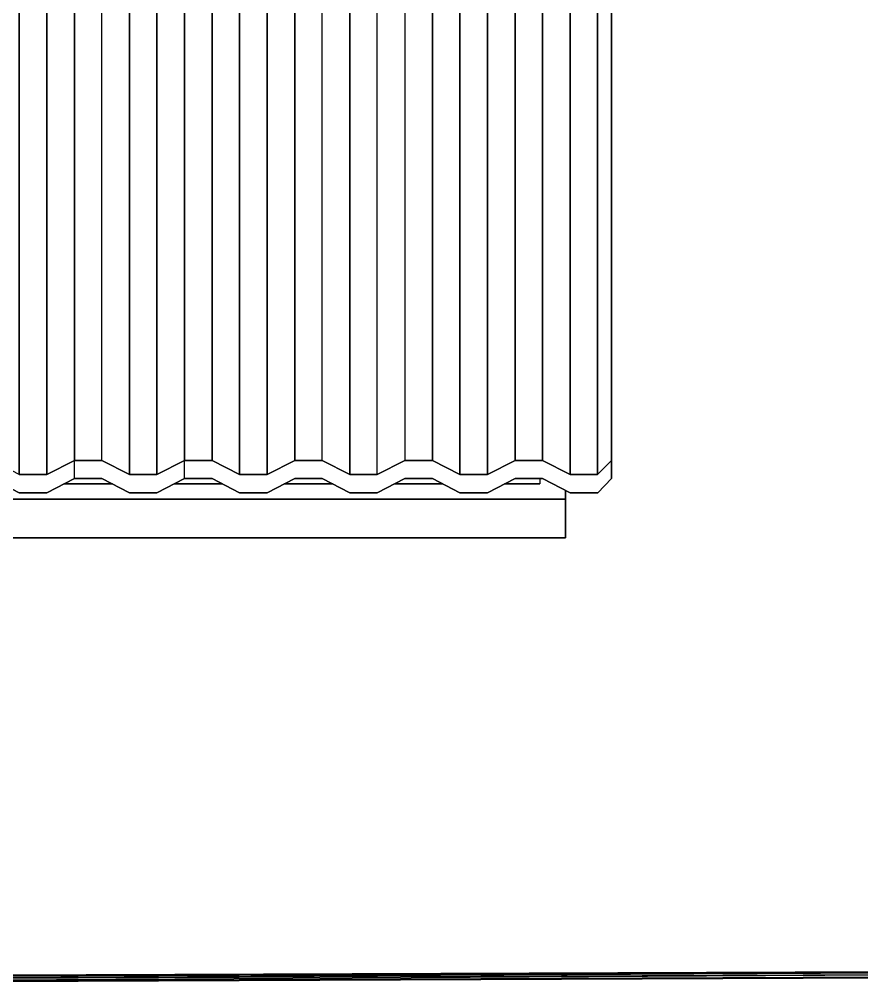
# Model space of a CAD drawing. Extents: x -32 to 51.8, y -51.6 to -5.5.
# Drawn here: x -24.403 to -21.781, y -27.719 to -24.724 of the extents above; entities that cross this region are included whole.
import ezdxf

# ---------------------------------------------------------------- set-up
doc = ezdxf.new("R2010")
doc.units = 0
doc.header["$MEASUREMENT"] = 0
doc.layers.get('0').update_dxf_attribs({"linetype": 'CONTINUOUS'})
doc.layers.add('hachures', color=5, linetype='CONTINUOUS')

msp = doc.modelspace()

# ---------------------------------------------------------------- linework, layer by layer
for p, q in [((-22.6033, -22.609), (-22.6034, -26.1407)), ((-22.5599, -22.609), (-22.5599, -26.0967)), ((-22.5598, -26.1531), (-22.5597, -22.609)), ((-24.4034, -26.1407), (-24.4891, -26.0967)), ((-24.3176, -26.1407), (-24.2319, -26.0967)), ((-24.2319, -26.0967), (-24.3176, -26.1407)), ((-24.1462, -26.0967), (-24.2319, -26.0967)), ((-24.2319, -26.0967), (-24.1462, -26.0967)), ((-24.2318, -26.1531), (-24.2318, -26.0967)), ((-24.0605, -26.1407), (-24.1462, -26.0967)), ((-24.1462, -26.0967), (-24.0605, -26.1407)), ((-23.9748, -26.1407), (-23.8891, -26.0967)), ((-23.8891, -26.0967), (-23.9748, -26.1407)), ((-23.8891, -26.0967), (-23.8034, -26.0967)), ((-23.8034, -26.0967), (-23.8891, -26.0967)), ((-23.889, -26.1531), (-23.889, -26.0967)), ((-23.8034, -26.0967), (-23.7176, -26.1407)), ((-23.7176, -26.1407), (-23.8034, -26.0967)), ((-23.6319, -26.1407), (-23.5462, -26.0967)), ((-23.5462, -26.0967), (-23.6319, -26.1407)), ((-23.4605, -26.0967), (-23.5462, -26.0967)), ((-23.5462, -26.0967), (-23.4605, -26.0967)), ((-23.3748, -26.1407), (-23.4605, -26.0967)), ((-23.4605, -26.0967), (-23.3748, -26.1407)), ((-23.2034, -26.0967), (-23.2891, -26.1407)), ((-23.2891, -26.1407), (-23.2034, -26.0967)), ((-23.1176, -26.0967), (-23.2034, -26.0967)), ((-23.2034, -26.0967), (-23.1176, -26.0967)), ((-23.1176, -26.0967), (-23.0319, -26.1407)), ((-23.0319, -26.1407), (-23.1176, -26.0967)), ((-22.8605, -26.0967), (-22.9462, -26.1407)), ((-22.9462, -26.1407), (-22.8605, -26.0967)), ((-22.8605, -26.0967), (-22.8605, -26.0967)), ((-22.7748, -26.0967), (-22.8605, -26.0967)), ((-22.8605, -26.0967), (-22.7748, -26.0967)), ((-22.7748, -26.0967), (-22.7748, -26.0967)), ((-22.6891, -26.1407), (-22.7748, -26.0967)), ((-22.7748, -26.0967), (-22.6891, -26.1407)), ((-22.5599, -26.0967), (-22.6034, -26.1407)), ((-22.6034, -26.1407), (-22.5599, -26.0967)), ((-22.5598, -26.1531), (-22.5599, -26.0967)), ((-22.5599, -26.0967), (-22.5598, -26.1531)), ((-24.4034, -26.1407), (-24.3176, -26.1407)), ((-24.3176, -26.1407), (-24.4034, -26.1407)), ((-24.0605, -26.1407), (-23.9748, -26.1407)), ((-23.9748, -26.1407), (-24.0605, -26.1407)), ((-23.7176, -26.1407), (-23.6319, -26.1407)), ((-23.6319, -26.1407), (-23.7176, -26.1407)), ((-23.2891, -26.1407), (-23.3748, -26.1407)), ((-23.3748, -26.1407), (-23.2891, -26.1407)), ((-23.0319, -26.1407), (-22.9462, -26.1407)), ((-22.9462, -26.1407), (-23.0319, -26.1407)), ((-22.6891, -26.1407), (-22.6891, -26.1407)), ((-22.6034, -26.1407), (-22.6891, -26.1407)), ((-22.6891, -26.1407), (-22.6034, -26.1407)), ((-22.6034, -26.1407), (-22.6034, -26.1407)), ((-24.489, -26.1531), (-24.4032, -26.1971)), ((-24.4032, -26.1971), (-24.489, -26.1531)), ((-24.3175, -26.1971), (-24.2318, -26.1531)), ((-24.2318, -26.1531), (-24.3175, -26.1971)), ((-24.1135, -26.1698), (-24.2644, -26.1698)), ((-24.2644, -26.1698), (-24.1135, -26.1698)), ((-24.1461, -26.1531), (-24.2318, -26.1531)), ((-24.2318, -26.1531), (-24.2318, -26.1531)), ((-24.2318, -26.1531), (-24.1461, -26.1531)), ((-24.0604, -26.1971), (-24.1461, -26.1531)), ((-24.1461, -26.1531), (-24.1461, -26.1531)), ((-24.1461, -26.1531), (-24.0604, -26.1971)), ((-24.1461, -26.1531), (-24.1461, -26.1531)), ((-23.889, -26.1531), (-23.9747, -26.1971)), ((-23.9747, -26.1971), (-23.889, -26.1531)), ((-23.7706, -26.1698), (-23.9215, -26.1698)), ((-23.9215, -26.1698), (-23.7706, -26.1698)), ((-23.8032, -26.1531), (-23.889, -26.1531)), ((-23.889, -26.1531), (-23.889, -26.1531)), ((-23.889, -26.1531), (-23.8032, -26.1531)), ((-23.7175, -26.1971), (-23.8032, -26.1531)), ((-23.8032, -26.1531), (-23.8032, -26.1531)), ((-23.8032, -26.1531), (-23.7175, -26.1971)), ((-23.8032, -26.1531), (-23.8032, -26.1531)), ((-23.6318, -26.1971), (-23.5461, -26.1531)), ((-23.5461, -26.1531), (-23.6318, -26.1971)), ((-23.4278, -26.1698), (-23.5787, -26.1698)), ((-23.5787, -26.1698), (-23.4278, -26.1698)), ((-23.5461, -26.1531), (-23.5461, -26.1531)), ((-23.4604, -26.1531), (-23.5461, -26.1531)), ((-23.5461, -26.1531), (-23.5461, -26.1531)), ((-23.5461, -26.1531), (-23.4604, -26.1531)), ((-23.3747, -26.1971), (-23.4604, -26.1531)), ((-23.4604, -26.1531), (-23.4604, -26.1531)), ((-23.4604, -26.1531), (-23.3747, -26.1971)), ((-23.4604, -26.1531), (-23.4604, -26.1531)), ((-23.2032, -26.1531), (-23.289, -26.1971)), ((-23.289, -26.1971), (-23.2032, -26.1531)), ((-23.0849, -26.1698), (-23.2358, -26.1698)), ((-23.2358, -26.1698), (-23.0849, -26.1698)), ((-23.1175, -26.1531), (-23.2032, -26.1531)), ((-23.2032, -26.1531), (-23.2032, -26.1531)), ((-23.2032, -26.1531), (-23.1175, -26.1531)), ((-23.2032, -26.1531), (-23.2032, -26.1531)), ((-23.0318, -26.1971), (-23.1175, -26.1531)), ((-23.1175, -26.1531), (-23.1175, -26.1531)), ((-23.1175, -26.1531), (-23.0318, -26.1971)), ((-23.1175, -26.1531), (-23.1175, -26.1531)), ((-22.9461, -26.1971), (-22.8604, -26.1531)), ((-22.8604, -26.1531), (-22.9461, -26.1971)), ((-22.7834, -26.1698), (-22.893, -26.1698)), ((-22.893, -26.1698), (-22.7834, -26.1698)), ((-22.8604, -26.1531), (-22.8604, -26.1531)), ((-22.8604, -26.1531), (-22.7747, -26.1531)), ((-22.7747, -26.1531), (-22.8604, -26.1531)), ((-22.7834, -26.1531), (-22.7834, -26.1698)), ((-22.7833, -26.1531), (-22.7833, -26.1698)), ((-22.7747, -26.1531), (-22.7747, -26.1531)), ((-22.7747, -26.1531), (-22.689, -26.1971)), ((-22.689, -26.1971), (-22.7747, -26.1531)), ((-22.6032, -26.1971), (-22.5598, -26.1531)), ((-22.5598, -26.1531), (-22.6032, -26.1971)), ((-24.4032, -26.1971), (-24.4032, -26.1971)), ((-24.4032, -26.1971), (-24.3175, -26.1971)), ((-24.3175, -26.1971), (-24.4032, -26.1971)), ((-24.3175, -26.1971), (-24.3175, -26.1971)), ((-23.9747, -26.1971), (-24.0604, -26.1971)), ((-24.0604, -26.1971), (-24.0604, -26.1971)), ((-24.0604, -26.1971), (-23.9747, -26.1971)), ((-24.0604, -26.1971), (-24.0604, -26.1971)), ((-23.9747, -26.1971), (-23.9747, -26.1971)), ((-23.9747, -26.1971), (-23.9747, -26.1971)), ((-23.7175, -26.1971), (-23.7175, -26.1971)), ((-23.7175, -26.1971), (-23.6318, -26.1971)), ((-23.6318, -26.1971), (-23.7175, -26.1971)), ((-23.7175, -26.1971), (-23.7175, -26.1971)), ((-23.6318, -26.1971), (-23.6318, -26.1971)), ((-23.289, -26.1971), (-23.3747, -26.1971)), ((-23.3747, -26.1971), (-23.3747, -26.1971)), ((-23.3747, -26.1971), (-23.289, -26.1971)), ((-23.3747, -26.1971), (-23.3747, -26.1971)), ((-23.289, -26.1971), (-23.289, -26.1971)), ((-23.289, -26.1971), (-23.289, -26.1971)), ((-23.0318, -26.1971), (-23.0318, -26.1971)), ((-23.0318, -26.1971), (-22.9461, -26.1971)), ((-22.9461, -26.1971), (-23.0318, -26.1971)), ((-23.0318, -26.1971), (-23.0318, -26.1971)), ((-22.9461, -26.1971), (-22.9461, -26.1971)), ((-22.7034, -26.1897), (-22.7034, -26.2172)), ((-22.7034, -26.2907), (-22.7034, -26.2036)), ((-22.7033, -26.1897), (-22.7033, -26.2907)), ((-22.7033, -26.2172), (-22.7033, -26.1897)), ((-22.689, -26.1971), (-22.689, -26.1971)), ((-22.689, -26.1971), (-22.6032, -26.1971)), ((-22.6032, -26.1971), (-22.689, -26.1971)), ((-22.6032, -26.1971), (-22.6032, -26.1971)), ((-22.7834, -26.2172), (-26.6234, -26.2172)), ((-26.6234, -26.2172), (-22.7834, -26.2172)), ((-22.7834, -26.2172), (-22.7834, -26.2172)), ((-22.7034, -26.2172), (-22.7834, -26.2172)), ((-22.7834, -26.2172), (-22.7034, -26.2172)), ((-22.7833, -26.2172), (-22.7833, -26.2172)), ((-22.7833, -26.2172), (-22.7833, -26.2172)), ((-22.7034, -26.2172), (-22.7034, -26.3381)), ((-22.7033, -26.3381), (-22.7033, -26.2172)), ((-22.7033, -26.2907), (-22.7033, -26.3381)), ((-22.7834, -26.3381), (-26.6234, -26.338)), ((-26.6234, -26.3381), (-22.7834, -26.3381)), ((-22.7834, -26.3381), (-22.7034, -26.3381)), ((-22.7034, -26.3381), (-22.7834, -26.3381)), ((-20.8514, -27.6844), (-24.562, -27.6993)), ((-20.8514, -27.6845), (-24.562, -27.7015)), ((-24.562, -27.7022), (-20.8514, -27.6872)), ((-20.8514, -27.6874), (-24.562, -27.7077)), ((-20.8514, -27.6941), (-24.562, -27.7092)), ((-20.8514, -27.6943), (-24.562, -27.7147)), ((-20.8514, -27.701), (-24.562, -27.7185)), ((-20.8514, -27.701), (-24.562, -27.7162)), ((-24.562, -27.7192), (-20.8514, -27.7038))]:
    msp.add_line(p, q)
at = {"layer": 'hachures'}
for p, q in [((-23.8891, -26.0967), (-23.889, -21.3107)), ((-23.889, -21.3107), (-23.8891, -26.0967)), ((-23.8034, -26.0967), (-23.8033, -21.3107)), ((-23.8033, -21.3107), (-23.8034, -26.0967)), ((-23.5462, -26.0967), (-23.5462, -21.3107)), ((-23.5462, -21.3107), (-23.5462, -26.0967)), ((-23.4605, -26.0967), (-23.4605, -21.3107)), ((-23.2033, -21.3107), (-23.2034, -26.0967)), ((-23.1176, -21.3107), (-23.1176, -26.0967)), ((-23.1176, -26.0967), (-23.1176, -21.3107)), ((-23.7176, -26.1407), (-23.7176, -21.3546)), ((-23.7176, -21.3546), (-23.7176, -26.1407)), ((-23.6319, -26.1407), (-23.6319, -21.3546)), ((-23.6319, -21.3546), (-23.6319, -26.1407)), ((-23.3748, -26.1407), (-23.3748, -21.3546)), ((-23.3748, -21.3546), (-23.3748, -26.1407)), ((-23.2891, -26.1407), (-23.289, -21.3546)), ((-23.0319, -21.3546), (-23.0319, -26.1407)), ((-23.0319, -26.1407), (-23.0319, -21.3546)), ((-22.9462, -26.1407), (-22.9462, -21.3546)), ((-22.9462, -21.3546), (-22.9462, -26.1407)), ((-24.4034, -26.1407), (-24.4033, -22.0423)), ((-24.4033, -22.0423), (-24.4034, -26.1407)), ((-22.7748, -22.3827), (-22.7748, -26.0967)), ((-22.7748, -26.0967), (-22.7748, -22.3827)), ((-22.8605, -22.4319), (-22.8605, -26.0967)), ((-22.8605, -26.0967), (-22.8605, -22.4319)), ((-24.3176, -26.1407), (-24.3176, -22.5068)), ((-24.3176, -22.5068), (-24.3176, -26.1407)), ((-22.689, -22.609), (-22.6891, -26.1407)), ((-22.6891, -26.1407), (-22.689, -22.609)), ((-22.6034, -26.1407), (-22.6033, -22.609)), ((-24.2319, -26.0967), (-24.2319, -22.9713)), ((-24.2319, -22.9713), (-24.2319, -26.0967)), ((-24.1462, -26.0967), (-24.1462, -23.4359)), ((-24.0605, -23.9004), (-24.0605, -26.1407)), ((-24.0605, -26.1407), (-24.0605, -23.9004)), ((-23.9748, -26.1407), (-23.9748, -24.5187)), ((-23.9748, -24.5187), (-23.9748, -26.1407))]:
    msp.add_line(p, q, dxfattribs=at)

doc.saveas('drawing.dxf')
